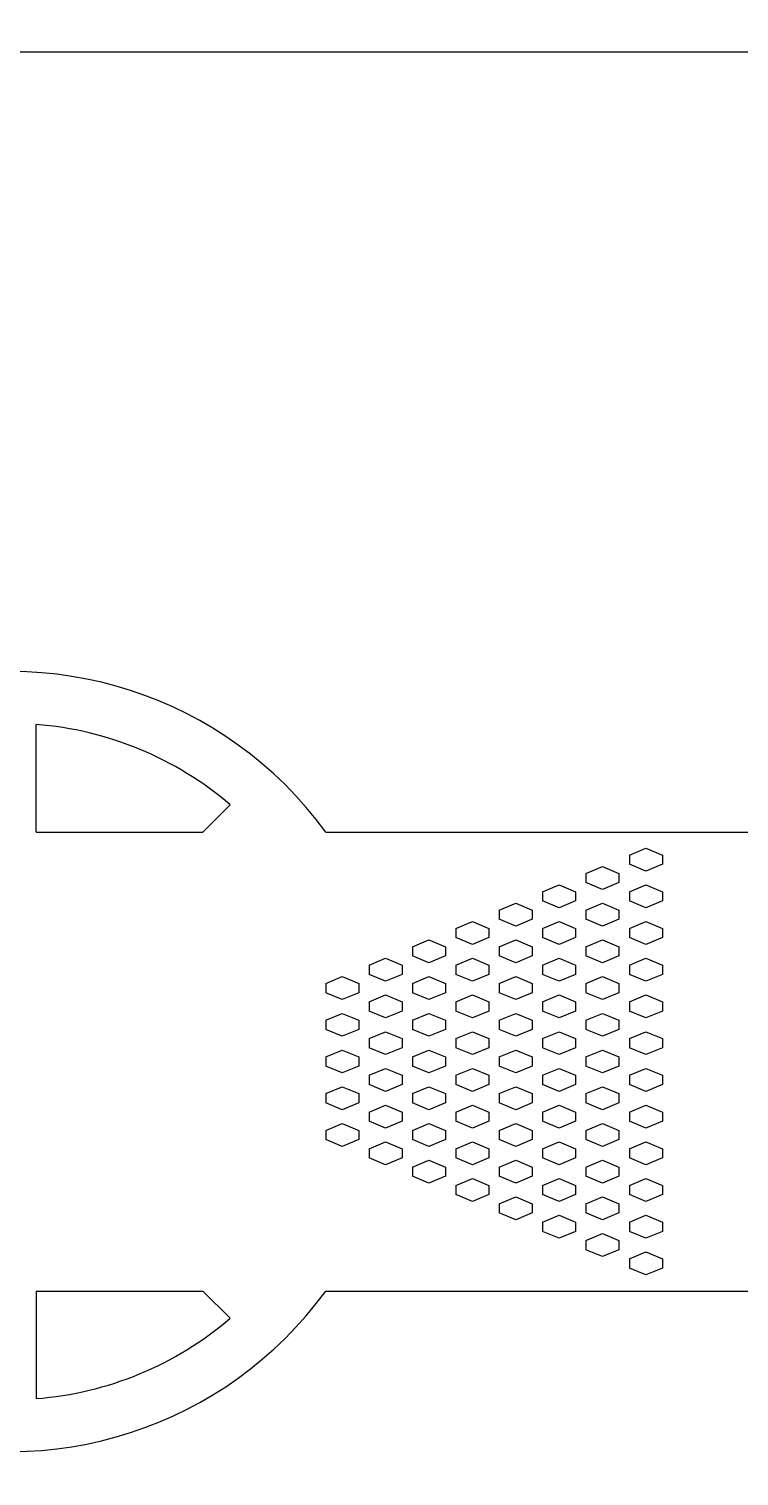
# Model space of a CAD drawing. Header units: inches. Extents: x -271009 to 5700, y -37000 to 38138.
# Drawn here: x -122776 to -121206, y 14054 to 17255 of the extents above; entities that cross this region are included whole.
import ezdxf

# ---------------------------------------------------------------- set-up
doc = ezdxf.new("R2010")
doc.units = ezdxf.units.IN
doc.header["$MEASUREMENT"] = 0

msp = doc.modelspace()

# ---------------------------------------------------------------- linework, layer by layer
for p, q in [((-122760.2, 15478.7), (-122760.2, 15716.8)), ((-122391.6, 15478.7), (-122331.3, 15539.1)), ((-122760.2, 15478.7), (-122391.6, 15478.7)), ((-122120.1, 15478.7), (-119163.7, 15478.7)), ((-121448.6, 15428), (-121412.1, 15443.2)), ((-121448.6, 15428), (-121448.6, 15407.7)), ((-121412.1, 15443.2), (-121375.6, 15428)), ((-121375.6, 15428), (-121375.6, 15407.7)), ((-121544.5, 15387.4), (-121508, 15402.6)), ((-121508, 15402.6), (-121471.5, 15387.4)), ((-121412.1, 15392.5), (-121448.6, 15407.7)), ((-121375.6, 15407.7), (-121412.1, 15392.5)), ((-121544.5, 15387.4), (-121544.5, 15367.1)), ((-121508, 15351.9), (-121544.5, 15367.1)), ((-121471.5, 15367.1), (-121508, 15351.9)), ((-121471.5, 15387.4), (-121471.5, 15367.1)), ((-121640.5, 15346.8), (-121603.9, 15362)), ((-121640.5, 15346.8), (-121640.5, 15326.5)), ((-121603.9, 15362), (-121567.4, 15346.8)), ((-121567.4, 15346.8), (-121567.4, 15326.5)), ((-121448.6, 15346.8), (-121412.1, 15362)), ((-121448.6, 15346.8), (-121448.6, 15326.5)), ((-121412.1, 15362), (-121375.6, 15346.8)), ((-121375.6, 15346.8), (-121375.6, 15326.5)), ((-121736.4, 15306.2), (-121699.8, 15321.4)), ((-121736.4, 15306.2), (-121736.4, 15285.9)), ((-121699.8, 15321.4), (-121663.3, 15306.2)), ((-121663.3, 15306.2), (-121663.3, 15285.9)), ((-121603.9, 15311.3), (-121640.5, 15326.5)), ((-121567.4, 15326.5), (-121603.9, 15311.3)), ((-121544.5, 15306.2), (-121508, 15321.4)), ((-121544.5, 15306.2), (-121544.5, 15285.9)), ((-121508, 15321.4), (-121471.5, 15306.2)), ((-121471.5, 15306.2), (-121471.5, 15285.9)), ((-121412.1, 15311.3), (-121448.6, 15326.5)), ((-121375.6, 15326.5), (-121412.1, 15311.3)), ((-121832.3, 15265.6), (-121795.8, 15280.8)), ((-121795.8, 15280.8), (-121759.2, 15265.6)), ((-121699.8, 15270.7), (-121736.4, 15285.9)), ((-121663.3, 15285.9), (-121699.8, 15270.7)), ((-121640.5, 15265.6), (-121603.9, 15280.8)), ((-121603.9, 15280.8), (-121567.4, 15265.6)), ((-121508, 15270.7), (-121544.5, 15285.9)), ((-121471.5, 15285.9), (-121508, 15270.7)), ((-121448.6, 15265.6), (-121412.1, 15280.8)), ((-121412.1, 15280.8), (-121375.6, 15265.6)), ((-121928.2, 15225), (-121891.7, 15240.2)), ((-121891.7, 15240.2), (-121855.1, 15225)), ((-121832.3, 15265.6), (-121832.3, 15245.3)), ((-121795.8, 15230.1), (-121832.3, 15245.3)), ((-121759.2, 15245.3), (-121795.8, 15230.1)), ((-121759.2, 15265.6), (-121759.2, 15245.3)), ((-121736.4, 15225), (-121699.8, 15240.2)), ((-121699.8, 15240.2), (-121663.3, 15225)), ((-121640.5, 15265.6), (-121640.5, 15245.3)), ((-121603.9, 15230.1), (-121640.5, 15245.3)), ((-121567.4, 15245.3), (-121603.9, 15230.1)), ((-121567.4, 15265.6), (-121567.4, 15245.3)), ((-121544.5, 15225), (-121508, 15240.2)), ((-121508, 15240.2), (-121471.5, 15225)), ((-121448.6, 15265.6), (-121448.6, 15245.3)), ((-121412.1, 15230.1), (-121448.6, 15245.3)), ((-121375.6, 15245.3), (-121412.1, 15230.1)), ((-121375.6, 15265.6), (-121375.6, 15245.3)), ((-121928.2, 15225), (-121928.2, 15204.7)), ((-121891.7, 15189.5), (-121928.2, 15204.7)), ((-121855.1, 15204.7), (-121891.7, 15189.5)), ((-121855.1, 15225), (-121855.1, 15204.7)), ((-121736.4, 15225), (-121736.4, 15204.7)), ((-121699.8, 15189.5), (-121736.4, 15204.7)), ((-121663.3, 15204.7), (-121699.8, 15189.5)), ((-121663.3, 15225), (-121663.3, 15204.7)), ((-121544.5, 15225), (-121544.5, 15204.7)), ((-121508, 15189.5), (-121544.5, 15204.7)), ((-121471.5, 15204.7), (-121508, 15189.5)), ((-121471.5, 15225), (-121471.5, 15204.7)), ((-122024.1, 15184.4), (-121987.6, 15199.6)), ((-122024.1, 15184.4), (-122024.1, 15164.1)), ((-121987.6, 15199.6), (-121951.1, 15184.4)), ((-121951.1, 15184.4), (-121951.1, 15164.1)), ((-121832.3, 15184.4), (-121795.8, 15199.6)), ((-121832.3, 15184.4), (-121832.3, 15164.1)), ((-121795.8, 15199.6), (-121759.2, 15184.4)), ((-121759.2, 15184.4), (-121759.2, 15164.1)), ((-121640.5, 15184.4), (-121603.9, 15199.6)), ((-121640.5, 15184.4), (-121640.5, 15164.1)), ((-121603.9, 15199.6), (-121567.4, 15184.4)), ((-121567.4, 15184.4), (-121567.4, 15164.1)), ((-121448.6, 15184.4), (-121412.1, 15199.6)), ((-121448.6, 15184.4), (-121448.6, 15164.1)), ((-121412.1, 15199.6), (-121375.6, 15184.4)), ((-121375.6, 15184.4), (-121375.6, 15164.1)), ((-122120.1, 15143.8), (-122083.5, 15159)), ((-122120.1, 15143.8), (-122120.1, 15123.5)), ((-122083.5, 15159), (-122047, 15143.8)), ((-122047, 15143.8), (-122047, 15123.5)), ((-121987.6, 15148.9), (-122024.1, 15164.1)), ((-121951.1, 15164.1), (-121987.6, 15148.9)), ((-121928.2, 15143.8), (-121891.7, 15159)), ((-121928.2, 15143.8), (-121928.2, 15123.5)), ((-121891.7, 15159), (-121855.1, 15143.8)), ((-121855.1, 15143.8), (-121855.1, 15123.5)), ((-121795.8, 15148.9), (-121832.3, 15164.1)), ((-121759.2, 15164.1), (-121795.8, 15148.9)), ((-121736.4, 15143.8), (-121699.8, 15159)), ((-121736.4, 15143.8), (-121736.4, 15123.5)), ((-121699.8, 15159), (-121663.3, 15143.8)), ((-121663.3, 15143.8), (-121663.3, 15123.5)), ((-121603.9, 15148.9), (-121640.5, 15164.1)), ((-121567.4, 15164.1), (-121603.9, 15148.9)), ((-121544.5, 15143.8), (-121508, 15159)), ((-121544.5, 15143.8), (-121544.5, 15123.5)), ((-121508, 15159), (-121471.5, 15143.8)), ((-121471.5, 15143.8), (-121471.5, 15123.5)), ((-121412.1, 15148.9), (-121448.6, 15164.1)), ((-121375.6, 15164.1), (-121412.1, 15148.9)), ((-122083.5, 15108.3), (-122120.1, 15123.5)), ((-122047, 15123.5), (-122083.5, 15108.3)), ((-122024.1, 15103.2), (-121987.6, 15118.4)), ((-121987.6, 15118.4), (-121951.1, 15103.2)), ((-121891.7, 15108.3), (-121928.2, 15123.5)), ((-121855.1, 15123.5), (-121891.7, 15108.3)), ((-121832.3, 15103.2), (-121795.8, 15118.4)), ((-121795.8, 15118.4), (-121759.2, 15103.2)), ((-121699.8, 15108.3), (-121736.4, 15123.5)), ((-121663.3, 15123.5), (-121699.8, 15108.3)), ((-121640.5, 15103.2), (-121603.9, 15118.4)), ((-121603.9, 15118.4), (-121567.4, 15103.2)), ((-121508, 15108.3), (-121544.5, 15123.5)), ((-121471.5, 15123.5), (-121508, 15108.3)), ((-121448.6, 15103.2), (-121412.1, 15118.4)), ((-121412.1, 15118.4), (-121375.6, 15103.2)), ((-122120.1, 15062.6), (-122083.5, 15077.8)), ((-122083.5, 15077.8), (-122047, 15062.6)), ((-122024.1, 15103.2), (-122024.1, 15082.9)), ((-121987.6, 15067.7), (-122024.1, 15082.9)), ((-121951.1, 15082.9), (-121987.6, 15067.7)), ((-121951.1, 15103.2), (-121951.1, 15082.9)), ((-121928.2, 15062.6), (-121891.7, 15077.8)), ((-121891.7, 15077.8), (-121855.1, 15062.6)), ((-121832.3, 15103.2), (-121832.3, 15082.9)), ((-121795.8, 15067.7), (-121832.3, 15082.9)), ((-121759.2, 15082.9), (-121795.8, 15067.7)), ((-121759.2, 15103.2), (-121759.2, 15082.9)), ((-121736.4, 15062.6), (-121699.8, 15077.8)), ((-121699.8, 15077.8), (-121663.3, 15062.6)), ((-121640.5, 15103.2), (-121640.5, 15082.9)), ((-121603.9, 15067.7), (-121640.5, 15082.9)), ((-121567.4, 15082.9), (-121603.9, 15067.7)), ((-121567.4, 15103.2), (-121567.4, 15082.9)), ((-121544.5, 15062.6), (-121508, 15077.8)), ((-121508, 15077.8), (-121471.5, 15062.6)), ((-121448.6, 15103.2), (-121448.6, 15082.9)), ((-121412.1, 15067.7), (-121448.6, 15082.9)), ((-121375.6, 15082.9), (-121412.1, 15067.7)), ((-121375.6, 15103.2), (-121375.6, 15082.9)), ((-122120.1, 15062.6), (-122120.1, 15042.3)), ((-122047, 15062.6), (-122047, 15042.3)), ((-121928.2, 15062.6), (-121928.2, 15042.3)), ((-121855.1, 15062.6), (-121855.1, 15042.3)), ((-121736.4, 15062.6), (-121736.4, 15042.3)), ((-121663.3, 15062.6), (-121663.3, 15042.3)), ((-121544.5, 15062.6), (-121544.5, 15042.3)), ((-121471.5, 15062.6), (-121471.5, 15042.3)), ((-122083.5, 15027.1), (-122120.1, 15042.3)), ((-122047, 15042.3), (-122083.5, 15027.1)), ((-122024.1, 15022), (-121987.6, 15037.2)), ((-122024.1, 15022), (-122024.1, 15001.7)), ((-121987.6, 15037.2), (-121951.1, 15022)), ((-121951.1, 15022), (-121951.1, 15001.7)), ((-121891.7, 15027.1), (-121928.2, 15042.3)), ((-121855.1, 15042.3), (-121891.7, 15027.1)), ((-121832.3, 15022), (-121795.8, 15037.2)), ((-121832.3, 15022), (-121832.3, 15001.7)), ((-121795.8, 15037.2), (-121759.2, 15022)), ((-121759.2, 15022), (-121759.2, 15001.7)), ((-121699.8, 15027.1), (-121736.4, 15042.3)), ((-121663.3, 15042.3), (-121699.8, 15027.1)), ((-121640.5, 15022), (-121603.9, 15037.2)), ((-121640.5, 15022), (-121640.5, 15001.7)), ((-121603.9, 15037.2), (-121567.4, 15022)), ((-121567.4, 15022), (-121567.4, 15001.7)), ((-121508, 15027.1), (-121544.5, 15042.3)), ((-121471.5, 15042.3), (-121508, 15027.1)), ((-121448.6, 15022), (-121412.1, 15037.2)), ((-121448.6, 15022), (-121448.6, 15001.7)), ((-121412.1, 15037.2), (-121375.6, 15022)), ((-121375.6, 15022), (-121375.6, 15001.7)), ((-122120.1, 14981.4), (-122083.5, 14996.6)), ((-122120.1, 14981.4), (-122120.1, 14961.1)), ((-122083.5, 14996.6), (-122047, 14981.4)), ((-122047, 14981.4), (-122047, 14961.1)), ((-121987.6, 14986.5), (-122024.1, 15001.7)), ((-121951.1, 15001.7), (-121987.6, 14986.5)), ((-121928.2, 14981.4), (-121891.7, 14996.6)), ((-121928.2, 14981.4), (-121928.2, 14961.1)), ((-121891.7, 14996.6), (-121855.1, 14981.4)), ((-121855.1, 14981.4), (-121855.1, 14961.1)), ((-121795.8, 14986.5), (-121832.3, 15001.7)), ((-121759.2, 15001.7), (-121795.8, 14986.5)), ((-121736.4, 14981.4), (-121699.8, 14996.6)), ((-121736.4, 14981.4), (-121736.4, 14961.1)), ((-121699.8, 14996.6), (-121663.3, 14981.4)), ((-121663.3, 14981.4), (-121663.3, 14961.1)), ((-121603.9, 14986.5), (-121640.5, 15001.7)), ((-121567.4, 15001.7), (-121603.9, 14986.5)), ((-121544.5, 14981.4), (-121508, 14996.6)), ((-121544.5, 14981.4), (-121544.5, 14961.1)), ((-121508, 14996.6), (-121471.5, 14981.4)), ((-121471.5, 14981.4), (-121471.5, 14961.1)), ((-121412.1, 14986.5), (-121448.6, 15001.7)), ((-121375.6, 15001.7), (-121412.1, 14986.5)), ((-122083.5, 14945.9), (-122120.1, 14961.1)), ((-122047, 14961.1), (-122083.5, 14945.9)), ((-122024.1, 14940.8), (-121987.6, 14956)), ((-121987.6, 14956), (-121951.1, 14940.8)), ((-121891.7, 14945.9), (-121928.2, 14961.1)), ((-121855.1, 14961.1), (-121891.7, 14945.9)), ((-121832.3, 14940.8), (-121795.8, 14956)), ((-121795.8, 14956), (-121759.2, 14940.8)), ((-121699.8, 14945.9), (-121736.4, 14961.1)), ((-121663.3, 14961.1), (-121699.8, 14945.9)), ((-121640.5, 14940.8), (-121603.9, 14956)), ((-121603.9, 14956), (-121567.4, 14940.8)), ((-121508, 14945.9), (-121544.5, 14961.1)), ((-121471.5, 14961.1), (-121508, 14945.9)), ((-121448.6, 14940.8), (-121412.1, 14956)), ((-121412.1, 14956), (-121375.6, 14940.8)), ((-122120.1, 14900.2), (-122083.5, 14915.4)), ((-122083.5, 14915.4), (-122047, 14900.2)), ((-122024.1, 14940.8), (-122024.1, 14920.5)), ((-121987.6, 14905.3), (-122024.1, 14920.5)), ((-121951.1, 14920.5), (-121987.6, 14905.3)), ((-121951.1, 14940.8), (-121951.1, 14920.5)), ((-121928.2, 14900.2), (-121891.7, 14915.4)), ((-121891.7, 14915.4), (-121855.1, 14900.2)), ((-121832.3, 14940.8), (-121832.3, 14920.5)), ((-121795.8, 14905.3), (-121832.3, 14920.5)), ((-121759.2, 14920.5), (-121795.8, 14905.3)), ((-121759.2, 14940.8), (-121759.2, 14920.5)), ((-121736.4, 14900.2), (-121699.8, 14915.4)), ((-121699.8, 14915.4), (-121663.3, 14900.2)), ((-121640.5, 14940.8), (-121640.5, 14920.5)), ((-121603.9, 14905.3), (-121640.5, 14920.5)), ((-121567.4, 14920.5), (-121603.9, 14905.3)), ((-121567.4, 14940.8), (-121567.4, 14920.5)), ((-121544.5, 14900.2), (-121508, 14915.4)), ((-121508, 14915.4), (-121471.5, 14900.2)), ((-121448.6, 14940.8), (-121448.6, 14920.5)), ((-121412.1, 14905.3), (-121448.6, 14920.5)), ((-121375.6, 14920.5), (-121412.1, 14905.3)), ((-121375.6, 14940.8), (-121375.6, 14920.5)), ((-122120.1, 14900.2), (-122120.1, 14879.9)), ((-122047, 14900.2), (-122047, 14879.9)), ((-121928.2, 14900.2), (-121928.2, 14879.9)), ((-121855.1, 14900.2), (-121855.1, 14879.9)), ((-121736.4, 14900.2), (-121736.4, 14879.9)), ((-121663.3, 14900.2), (-121663.3, 14879.9)), ((-121544.5, 14900.2), (-121544.5, 14879.9)), ((-121471.5, 14900.2), (-121471.5, 14879.9)), ((-122083.5, 14864.7), (-122120.1, 14879.9)), ((-122047, 14879.9), (-122083.5, 14864.7)), ((-122024.1, 14859.6), (-121987.6, 14874.8)), ((-122024.1, 14859.6), (-122024.1, 14839.3)), ((-121987.6, 14874.8), (-121951.1, 14859.6)), ((-121951.1, 14859.6), (-121951.1, 14839.3)), ((-121891.7, 14864.7), (-121928.2, 14879.9)), ((-121855.1, 14879.9), (-121891.7, 14864.7)), ((-121832.3, 14859.6), (-121795.8, 14874.8)), ((-121832.3, 14859.6), (-121832.3, 14839.3)), ((-121795.8, 14874.8), (-121759.2, 14859.6)), ((-121759.2, 14859.6), (-121759.2, 14839.3)), ((-121699.8, 14864.7), (-121736.4, 14879.9)), ((-121663.3, 14879.9), (-121699.8, 14864.7)), ((-121640.5, 14859.6), (-121603.9, 14874.8)), ((-121640.5, 14859.6), (-121640.5, 14839.3)), ((-121603.9, 14874.8), (-121567.4, 14859.6)), ((-121567.4, 14859.6), (-121567.4, 14839.3)), ((-121508, 14864.7), (-121544.5, 14879.9)), ((-121471.5, 14879.9), (-121508, 14864.7)), ((-121448.6, 14859.6), (-121412.1, 14874.8)), ((-121448.6, 14859.6), (-121448.6, 14839.3)), ((-121412.1, 14874.8), (-121375.6, 14859.6)), ((-121375.6, 14859.6), (-121375.6, 14839.3)), ((-122120.1, 14819), (-122083.5, 14834.2)), ((-122120.1, 14819), (-122120.1, 14798.7)), ((-122083.5, 14834.2), (-122047, 14819)), ((-122047, 14819), (-122047, 14798.7)), ((-121987.6, 14824.1), (-122024.1, 14839.3)), ((-121951.1, 14839.3), (-121987.6, 14824.1)), ((-121928.2, 14819), (-121891.7, 14834.2)), ((-121928.2, 14819), (-121928.2, 14798.7)), ((-121891.7, 14834.2), (-121855.1, 14819)), ((-121855.1, 14819), (-121855.1, 14798.7)), ((-121795.8, 14824.1), (-121832.3, 14839.3)), ((-121759.2, 14839.3), (-121795.8, 14824.1)), ((-121736.4, 14819), (-121699.8, 14834.2)), ((-121736.4, 14819), (-121736.4, 14798.7)), ((-121699.8, 14834.2), (-121663.3, 14819)), ((-121663.3, 14819), (-121663.3, 14798.7)), ((-121603.9, 14824.1), (-121640.5, 14839.3)), ((-121567.4, 14839.3), (-121603.9, 14824.1)), ((-121544.5, 14819), (-121508, 14834.2)), ((-121544.5, 14819), (-121544.5, 14798.7)), ((-121508, 14834.2), (-121471.5, 14819)), ((-121471.5, 14819), (-121471.5, 14798.7)), ((-121412.1, 14824.1), (-121448.6, 14839.3)), ((-121375.6, 14839.3), (-121412.1, 14824.1)), ((-122083.5, 14783.5), (-122120.1, 14798.7)), ((-122047, 14798.7), (-122083.5, 14783.5)), ((-122024.1, 14778.4), (-121987.6, 14793.6)), ((-121987.6, 14793.6), (-121951.1, 14778.4)), ((-121891.7, 14783.5), (-121928.2, 14798.7)), ((-121855.1, 14798.7), (-121891.7, 14783.5)), ((-121832.3, 14778.4), (-121795.8, 14793.6)), ((-121795.8, 14793.6), (-121759.2, 14778.4)), ((-121699.8, 14783.5), (-121736.4, 14798.7)), ((-121663.3, 14798.7), (-121699.8, 14783.5)), ((-121640.5, 14778.4), (-121603.9, 14793.6)), ((-121603.9, 14793.6), (-121567.4, 14778.4)), ((-121508, 14783.5), (-121544.5, 14798.7)), ((-121471.5, 14798.7), (-121508, 14783.5)), ((-121448.6, 14778.4), (-121412.1, 14793.6)), ((-121412.1, 14793.6), (-121375.6, 14778.4)), ((-122024.1, 14778.4), (-122024.1, 14758.1)), ((-121987.6, 14742.9), (-122024.1, 14758.1)), ((-121951.1, 14758.1), (-121987.6, 14742.9)), ((-121951.1, 14778.4), (-121951.1, 14758.1)), ((-121832.3, 14778.4), (-121832.3, 14758.1)), ((-121795.8, 14742.9), (-121832.3, 14758.1)), ((-121759.2, 14758.1), (-121795.8, 14742.9)), ((-121759.2, 14778.4), (-121759.2, 14758.1)), ((-121640.5, 14778.4), (-121640.5, 14758.1)), ((-121603.9, 14742.9), (-121640.5, 14758.1)), ((-121567.4, 14758.1), (-121603.9, 14742.9)), ((-121567.4, 14778.4), (-121567.4, 14758.1)), ((-121448.6, 14778.4), (-121448.6, 14758.1)), ((-121412.1, 14742.9), (-121448.6, 14758.1)), ((-121375.6, 14758.1), (-121412.1, 14742.9)), ((-121375.6, 14778.4), (-121375.6, 14758.1)), ((-121928.2, 14737.8), (-121891.7, 14753)), ((-121928.2, 14737.8), (-121928.2, 14717.5)), ((-121891.7, 14753), (-121855.1, 14737.8)), ((-121855.1, 14737.8), (-121855.1, 14717.5)), ((-121736.4, 14737.8), (-121699.8, 14753)), ((-121736.4, 14737.8), (-121736.4, 14717.5)), ((-121699.8, 14753), (-121663.3, 14737.8)), ((-121663.3, 14737.8), (-121663.3, 14717.5)), ((-121544.5, 14737.8), (-121508, 14753)), ((-121544.5, 14737.8), (-121544.5, 14717.5)), ((-121508, 14753), (-121471.5, 14737.8)), ((-121471.5, 14737.8), (-121471.5, 14717.5)), ((-121891.7, 14702.3), (-121928.2, 14717.5)), ((-121855.1, 14717.5), (-121891.7, 14702.3)), ((-121832.3, 14697.2), (-121795.8, 14712.4)), ((-121832.3, 14697.2), (-121832.3, 14676.9)), ((-121795.8, 14712.4), (-121759.2, 14697.2)), ((-121759.2, 14697.2), (-121759.2, 14676.9)), ((-121699.8, 14702.3), (-121736.4, 14717.5)), ((-121663.3, 14717.5), (-121699.8, 14702.3)), ((-121640.5, 14697.2), (-121603.9, 14712.4)), ((-121640.5, 14697.2), (-121640.5, 14676.9)), ((-121603.9, 14712.4), (-121567.4, 14697.2)), ((-121567.4, 14697.2), (-121567.4, 14676.9)), ((-121508, 14702.3), (-121544.5, 14717.5)), ((-121471.5, 14717.5), (-121508, 14702.3)), ((-121448.6, 14697.2), (-121412.1, 14712.4)), ((-121448.6, 14697.2), (-121448.6, 14676.9)), ((-121412.1, 14712.4), (-121375.6, 14697.2)), ((-121375.6, 14697.2), (-121375.6, 14676.9)), ((-121795.8, 14661.7), (-121832.3, 14676.9)), ((-121759.2, 14676.9), (-121795.8, 14661.7)), ((-121736.4, 14656.6), (-121699.8, 14671.8)), ((-121699.8, 14671.8), (-121663.3, 14656.6)), ((-121603.9, 14661.7), (-121640.5, 14676.9)), ((-121567.4, 14676.9), (-121603.9, 14661.7)), ((-121544.5, 14656.6), (-121508, 14671.8)), ((-121508, 14671.8), (-121471.5, 14656.6)), ((-121412.1, 14661.7), (-121448.6, 14676.9)), ((-121375.6, 14676.9), (-121412.1, 14661.7)), ((-121736.4, 14656.6), (-121736.4, 14636.3)), ((-121699.8, 14621.1), (-121736.4, 14636.3)), ((-121663.3, 14636.3), (-121699.8, 14621.1)), ((-121663.3, 14656.6), (-121663.3, 14636.3)), ((-121640.5, 14616), (-121603.9, 14631.2)), ((-121603.9, 14631.2), (-121567.4, 14616)), ((-121544.5, 14656.6), (-121544.5, 14636.3)), ((-121508, 14621.1), (-121544.5, 14636.3)), ((-121471.5, 14636.3), (-121508, 14621.1)), ((-121471.5, 14656.6), (-121471.5, 14636.3)), ((-121448.6, 14616), (-121412.1, 14631.2)), ((-121412.1, 14631.2), (-121375.6, 14616)), ((-121640.5, 14616), (-121640.5, 14595.7)), ((-121603.9, 14580.5), (-121640.5, 14595.7)), ((-121567.4, 14595.7), (-121603.9, 14580.5)), ((-121567.4, 14616), (-121567.4, 14595.7)), ((-121448.6, 14616), (-121448.6, 14595.7)), ((-121412.1, 14580.5), (-121448.6, 14595.7)), ((-121375.6, 14595.7), (-121412.1, 14580.5)), ((-121375.6, 14616), (-121375.6, 14595.7)), ((-121544.5, 14575.4), (-121508, 14590.6)), ((-121544.5, 14575.4), (-121544.5, 14555.1)), ((-121508, 14590.6), (-121471.5, 14575.4)), ((-121471.5, 14575.4), (-121471.5, 14555.1)), ((-121508, 14539.9), (-121544.5, 14555.1)), ((-121471.5, 14555.1), (-121508, 14539.9)), ((-121448.6, 14534.8), (-121412.1, 14550)), ((-121448.6, 14534.8), (-121448.6, 14514.5)), ((-121412.1, 14550), (-121375.6, 14534.8)), ((-121375.6, 14534.8), (-121375.6, 14514.5)), ((-121412.1, 14499.3), (-121448.6, 14514.5)), ((-121375.6, 14514.5), (-121412.1, 14499.3)), ((-122760.2, 14463.7), (-122760.2, 14225.7)), ((-122760.2, 14463.7), (-122391.6, 14463.7)), ((-122391.6, 14463.7), (-122331.3, 14403.4)), ((-122120.1, 14463.7), (-119163.7, 14463.7))]:
    msp.add_line(p, q)
msp.add_lwpolyline([(-137000, 35000, 6), (-113000, 35000)], format="xyb", close=True)
msp.add_lwpolyline([(-124949.2, 17204.3), (-113885.8, 17204.3), (-113885.8, 8678.3), (-124949.2, 8678.3)], close=True)
for radius, start, end in [(862.7, 36.0319, 323.9681), (747.7, 49.4117, 85.5883), (747.7, 274.4117, 310.5883)]:
    msp.add_arc((-122817.7, 14971.2), radius, start, end)

doc.saveas('drawing.dxf')
